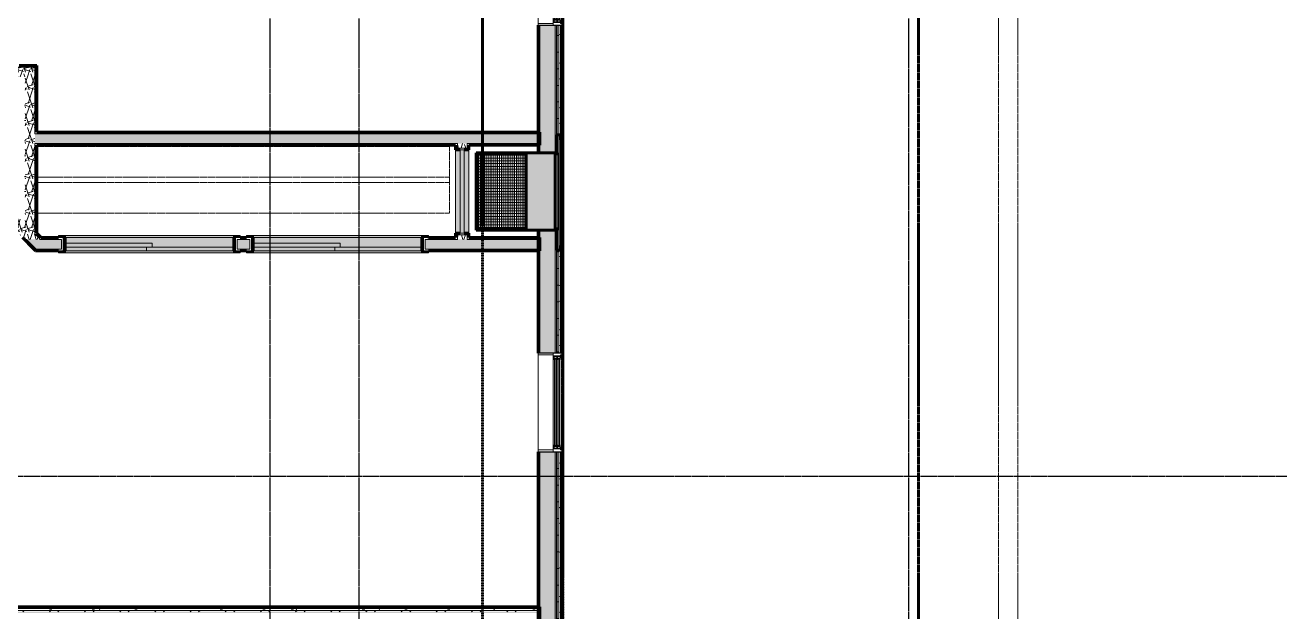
# Model space of a CAD drawing. Header units: inches. Extents: x -4110 to -1807, y 9775 to 11251.
# Drawn here: x -2261.6 to -1807.1, y 10418.5 to 10629.6 of the extents above; entities that cross this region are included whole.
import ezdxf

# ---------------------------------------------------------------- set-up
doc = ezdxf.new("R2010")
doc.units = ezdxf.units.IN
doc.header["$MEASUREMENT"] = 0
for name, pattern in [('Aligning Line 1_8_', [0.25, 0.125, -0.125]), ('Aligning Line 1_8__2_', [0.25, 0.125, -0.125]), ('Dash', [0.25, 0.125, -0.125]), ('Dash 1_16_', [0.125, 0.0625, -0.0625]), ('Double Dash 3_8_', [1, 0.375, -0.125, 0.125, -0.125, 0.125, -0.125]), ('Grid Line 1_2_', [0.875, 0.5, -0.125, 0.125, -0.125])]:
    doc.linetypes.add(name, pattern=pattern)
for name, color, linetype, lineweight in [('0-1', 7, 'Continuous', 5), ('0-2', 10, 'Continuous', 18), ('0-3', 250, 'Double Dash 3_8_', 60), ('A-DETL-GENF-HDLN-1', 7, 'Dash', 9), ('A-DETL-GENF-HDLN-2', 1, 'Continuous', 18), ('A-DOOR', 31, 'Continuous', 18), ('A-DOOR-1', 55, 'Continuous', 18), ('A-DOOR-2', 10, 'Continuous', 18), ('A-DOOR-3', 7, 'Continuous', 9), ('A-DOOR-FRAM-1', 31, 'Continuous', 18), ('A-DOOR-FRAM-2', 7, 'Continuous', 9), ('A-GENM-1', 253, 'Continuous', 9), ('A-GENM-2', 7, 'Continuous', 9), ('A-GENM-3', 35, 'Continuous', 9), ('A-GENM-4', 250, 'Continuous', 60), ('A-GLAZ', 151, 'Continuous', 18), ('A-GLAZ-1', 59, 'Continuous', 18), ('A-GLAZ-2', 50, 'Continuous', 30), ('A-GLAZ-3', 7, 'Continuous', 9), ('A-GLAZ-4', 250, 'Continuous', 60), ('A-GLAZ-5', 151, 'Continuous', 9), ('A-WALL', 113, 'Continuous', 18), ('A-WALL-1', 8, 'Continuous', 5), ('A-WALL-3', 250, 'Continuous', 60), ('A-WALL-4', 10, 'Continuous', 18), ('A-WALL-5', 251, 'Continuous', 5), ('A-WALL-PATT-1', 7, 'Continuous', 9), ('A-WALL-PATT-2', 253, 'Continuous', 9), ('A-WALL-PATT-3', 135, 'Continuous', 9), ('A-WALL-PATT-4', 111, 'Continuous', 9), ('C-PROP-LINE-1', 250, 'Double Dash 3_8_', 60), ('C-PROP-LINE-2', 250, 'Dash 1_16_', 60), ('G-ANNO-SYMB', 111, 'Aligning Line 1_8_', 9), ('G-ANNO-SYMB-1', 147, 'Aligning Line 1_8_', 9), ('G-ANNO-SYMB-2', 147, 'Aligning Line 1_8__2_', 9), ('I-WALL-4', 2, 'Continuous', 5), ('I-WALL-5', 2, 'Continuous', 60), ('Q-CASE-HDLN-1', 7, 'Dash', 9), ('S-GRID-1', 1, 'Grid Line 1_2_', 30)]:
    doc.layers.add(name, color=color, linetype=linetype, lineweight=lineweight)
pattern_1 = [(0, (0, 0), (20.48, 5.12), [0.845, -14.515, 0.845, -14.515, -81.92]), (0, (0, 0), (20.48, 5.12), [-30.72, 0.845, -29.875, 0.845, -14.515, -35.84]), (0, (0, 0), (20.48, 5.12), [-76.8, 0.845, -9.395, 0.845, -24.755]), (120, (7.68, 2.56), (-14.67405, 15.1762003), [0.845, -14.515, 0.845, -14.515, -81.92]), (120, (7.68, 2.56), (-14.67405, 15.1762003), [-30.72, 0.845, -29.875, 0.845, -14.515, -35.84]), (120, (7.68, 2.56), (-14.67405, 15.1762003), [-76.8, 0.845, -9.395, 0.845, -24.755]), (240, (10.24, 12.8), (-5.80595, -20.2962003), [0.845, -14.515, 0.845, -14.515, -81.92]), (240, (10.24, 12.8), (-5.80595, -20.2962003), [-30.72, 0.845, -29.875, 0.845, -14.515, -35.84]), (240, (10.24, 12.8), (-5.80595, -20.2962003), [-76.8, 0.845, -9.395, 0.845, -24.755])]
pattern_2 = [(161.57, (0.32, 0.32), (-2.560496185, -0.000537386), [0, -18.214, 2.022, 0]), (18.43, (-0.32, 0.32), (-2.560496185, 0.000537386), [0, -18.214, 2.022, 0]), (108.43, (0.32, 0.32), (1.27922091, -6.400876726), [6.07, -14.166]), (71.57, (-0.32, 0.32), (1.27922091, 6.400876726), [6.07, -14.166])]

# ---------------------------------------------------------------- blocks, each defined once
blk = doc.blocks.new('083100 - Access Doors and Panels - Type 1 - ACCESS PANEL - 2-6 X 6-0-3934919-ENLARGED RCP - 2ND FLOOR PLAN - WEST')
at = {"layer": 'A-DOOR-1'}
blk.add_hatch(color=256, dxfattribs=at).paths.add_polyline_path([(-15, -0.75), (15, -0.75), (15, 0.75), (-15, 0.75)], flags=0)
at = {"layer": 'A-DOOR-2'}
for p, q in [((-15, 0.75), (-15, -0.75)), ((-15, 0.75), (15, 0.75)), ((15, 0.75), (15, -0.75)), ((-15, -0.75), (15, -0.75))]:
    blk.add_line(p, q, dxfattribs=at)
blk = doc.blocks.new('SLIDING - FLUSH - SLIDING - FLUSH - 5-0 x 6-8-3934327-ENLARGED RCP - 2ND FLOOR PLAN - WEST')
at = {"layer": 'A-DOOR'}
for points in [[(-30.25, 3), (-32.75, 3), (-32.75, 2.25), (-30.25, 2.25)], [(30.25, 2.25), (30.25, 3), (-30.25, 3), (-30.25, 2.25), (30.13, 2.25)], [(1, 2.25), (-30, 2.25), (-30, 0.87), (1, 0.87)], [(30, 0.87), (-1, 0.87), (-1, -0.5), (30, -0.5)], [(32.75, 3), (30.25, 3), (30.25, 2.25), (32.75, 2.25), (32.75, 2.38)], [(-30.25, -3.25), (-30.25, -2.5), (-32.75, -2.5), (-32.75, -3.25), (-31, -3.25)], [(30.25, -2.5), (-30.25, -2.5), (-30.25, -3.25), (30.25, -3.25)], [(32.75, -2.5), (30.25, -2.5), (30.25, -3.25), (32.75, -3.25)]]:
    blk.add_hatch(color=256, dxfattribs=at).paths.add_polyline_path(points, flags=0)
at = {"layer": 'A-DOOR-FRAM-1'}
for points in [[(-30, 2.25), (-31, 2.25), (-31, -2.5), (-30, -2.5), (-30, 0.87)], [(31, 2.25), (30, 2.25), (30, -2.5), (31, -2.5)]]:
    blk.add_hatch(color=256, dxfattribs=at).paths.add_polyline_path(points, flags=0)
h = blk.add_hatch(color=256, dxfattribs=at)
h.paths.add_polyline_path([(30, -0.5), (-1, -0.5), (-1, 0.87), (-30, 0.87), (-30, -2.5), (30, -2.5)], flags=0)
h.paths.add_polyline_path([(30, 0.87), (30, 2.25), (1, 2.25), (1, 0.87), (9.6, 0.87)], flags=0)
at = {"layer": 'A-DOOR-3'}
for p, q in [((-32.75, 2.25), (-32.75, 3)), ((-30.25, 3), (-32.75, 3)), ((-32.75, 2.25), (-30.25, 2.25)), ((30.25, 3), (-30.25, 3)), ((-30.25, 3), (-30.25, 2.25)), ((1, 2.25), (-30, 2.25)), ((-30, 2.25), (-30, 0.87)), ((-30, 0.87), (1, 0.87)), ((30, 0.87), (-1, 0.87)), ((-1, 0.87), (-1, -0.5)), ((1, 2.25), (1, 0.87)), ((30, 0.87), (30, -0.5)), ((30.25, 2.25), (30.25, 3)), ((30.25, 3), (32.75, 3)), ((32.75, 2.25), (30.25, 2.25)), ((32.75, 3), (32.75, 2.25)), ((-32.75, -3.25), (-32.75, -2.5)), ((-30.25, -2.5), (-32.75, -2.5)), ((-32.75, -3.25), (-30.25, -3.25)), ((-30.25, -2.5), (-30.25, -3.25)), ((-30.25, -3.25), (30.25, -3.25)), ((-1, -0.5), (30, -0.5)), ((30.25, -2.5), (32.75, -2.5)), ((30.25, -3.25), (30.25, -2.5)), ((32.75, -3.25), (30.25, -3.25)), ((32.75, -2.5), (32.75, -3.25))]:
    blk.add_line(p, q, dxfattribs=at)
at = {"layer": 'A-DOOR-FRAM-2'}
for p, q in [((-30, 2.25), (-31, 2.25)), ((-31, -2.5), (-31, 2.25)), ((-30, 2.25), (-30, -2.5)), ((30, 2.25), (1, 2.25)), ((30, -2.5), (30, 2.25)), ((30, 2.25), (31, 2.25)), ((31, 2.25), (31, -2.5)), ((-31, -2.5), (-30, -2.5)), ((-30, -2.5), (30, -2.5)), ((31, -2.5), (30, -2.5))]:
    blk.add_line(p, q, dxfattribs=at)
blk = doc.blocks.new('OD_CW_Closet - OD_CW_Closet-4058409-ENLARGED RCP - 2ND FLOOR PLAN - WEST')
at = {"layer": 'Q-CASE-HDLN-1'}
for p, q in [((0.74, -24), (0.74, 0)), ((0.74, 0), (149.46, 0)), ((0.74, -11), (149.46, -11)), ((0.74, -13), (149.46, -13)), ((149.46, -24), (0.74, -24))]:
    blk.add_line(p, q, dxfattribs=at)
blk = doc.blocks.new('CTR - 1st Phase - Unit Layouts_rvt-1-ENLARGED RCP - 2ND FLOOR PLAN - WEST')
at = {"layer": 'A-WALL-1'}
h = blk.add_hatch(color=256, dxfattribs=at)
h.paths.add_polyline_path([(-2106.55, 10554.79), (-2104.92, 10554.79), (-2104.92, 10584.79), (-2106.55, 10584.79), (-2106.55, 10578.52)], flags=0)
h.paths.add_polyline_path([(-2103.42, 10554.79), (-2101.8, 10554.79), (-2101.8, 10584.79), (-2103.42, 10584.79), (-2103.42, 10578.52)], flags=0)
at = {"layer": 'A-WALL-PATT-1'}
h = blk.add_hatch(dxfattribs=at)
h.set_pattern_fill('FP_1', color=256, style=0, pattern_type=2)
h.set_pattern_definition(pattern_1)
h.paths.add_polyline_path([(-2270.18, 10614.54), (-2257.45, 10614.54), (-2257.45, 10615.16), (-2269.56, 10615.16)], flags=0)
h = blk.add_hatch(dxfattribs=at)
h.set_pattern_fill('FP_1', color=256, style=0, pattern_type=2)
h.set_pattern_definition(pattern_1)
h.paths.add_polyline_path([(-2257.45, 10554.72), (-2257.45, 10587.04), (-2258.07, 10587.04), (-2258.07, 10555.35)], flags=0)
h.paths.add_polyline_path([(-2258.07, 10590.54), (-2257.45, 10590.54), (-2257.45, 10614.54), (-2258.07, 10614.54), (-2258.07, 10591.16)], flags=0)
h = blk.add_hatch(dxfattribs=at)
h.set_pattern_fill('FP_1', color=256, style=0, pattern_type=2)
h.set_pattern_definition(pattern_1)
h.paths.add_polyline_path([(-2257.6, 10549.04), (-2261.1, 10552.54), (-2261.57, 10552.54), (-2261.57, 10553.01), (-2294.17, 10585.61), (-2294.61, 10585.16), (-2258.48, 10549.04), (-2258.07, 10549.04)], flags=0)
h.paths.add_polyline_path([(-2297.08, 10587.64), (-2296.64, 10588.08), (-2297.08, 10588.52), (-2297.53, 10588.08), (-2297.32, 10587.87)], flags=0)
h = blk.add_hatch(dxfattribs=at)
h.set_pattern_fill('FP_1', color=256, style=0, pattern_type=2)
h.set_pattern_definition(pattern_1)
h.paths.add_polyline_path([(-2256.78, 10553.16), (-2255.89, 10553.16), (-2258.07, 10555.35), (-2258.07, 10554.46), (-2257.45, 10553.84)], flags=0)
h.paths.add_polyline_path([(-2261.57, 10557.96), (-2261.57, 10558.85), (-2291.25, 10588.52), (-2291.69, 10588.08), (-2261.6, 10557.99)], flags=0)
h = blk.add_hatch(dxfattribs=at)
h.set_pattern_fill('FP_1', color=256, style=0, pattern_type=2)
h.set_pattern_definition(pattern_1)
h.paths.add_polyline_path([(-2257.45, 10590.54), (-2076.17, 10590.54), (-2076.17, 10591.16), (-2257.45, 10591.16)], flags=0)
h = blk.add_hatch(dxfattribs=at)
h.set_pattern_fill('FP_1', color=256, style=0, pattern_type=2)
h.set_pattern_definition(pattern_1)
h.paths.add_polyline_path([(-2208.39, 10586.41), (-2105.92, 10586.41), (-2105.92, 10587.04), (-2257.45, 10587.04), (-2257.45, 10586.41)], flags=0)
h.paths.add_polyline_path([(-2102.42, 10586.41), (-2076.8, 10586.41), (-2076.8, 10587.04), (-2102.42, 10587.04)], flags=0)
h = blk.add_hatch(dxfattribs=at)
h.set_pattern_fill('FP_1', color=256, style=0, pattern_type=2)
h.set_pattern_definition(pattern_1)
h.paths.add_polyline_path([(-2248.47, 10550.79), (-2247.85, 10550.79), (-2247.85, 10553.16), (-2256.78, 10553.16), (-2256.15, 10552.54), (-2248.47, 10552.54)], flags=0)
h.paths.add_polyline_path([(-2180.1, 10550.79), (-2180.1, 10553.16), (-2185.85, 10553.16), (-2185.85, 10550.79), (-2185.22, 10550.79), (-2185.22, 10552.54), (-2180.72, 10552.54), (-2180.72, 10550.79)], flags=0)
h.paths.add_polyline_path([(-2118.1, 10550.79), (-2117.47, 10550.79), (-2117.47, 10552.54), (-2105.92, 10552.54), (-2105.92, 10553.16), (-2118.1, 10553.16), (-2118.1, 10552.5)], flags=0)
h.paths.add_polyline_path([(-2098.46, 10552.54), (-2076.8, 10552.55), (-2076.8, 10553.16), (-2102.42, 10553.16), (-2102.42, 10552.54), (-2101.8, 10552.54)], flags=0)
h = blk.add_hatch(dxfattribs=at)
h.set_pattern_fill('FP_1', color=256, style=0, pattern_type=2)
h.set_pattern_definition(pattern_1)
h.paths.add_polyline_path([(-2252.65, 10548.41), (-2247.85, 10548.41), (-2247.85, 10550.79), (-2248.47, 10550.79), (-2248.47, 10549.04), (-2258.48, 10549.04), (-2257.86, 10548.41), (-2254.14, 10548.41)], flags=0)
h.paths.add_polyline_path([(-2185.85, 10548.41), (-2180.1, 10548.41), (-2180.1, 10550.79), (-2180.72, 10550.79), (-2180.72, 10549.04), (-2185.22, 10549.04), (-2185.22, 10550.79), (-2185.85, 10550.79), (-2185.85, 10549.04)], flags=0)
h.paths.add_polyline_path([(-2117.47, 10548.41), (-2076.8, 10548.42), (-2076.8, 10549.04), (-2117.47, 10549.04), (-2117.47, 10550.79), (-2118.1, 10550.79), (-2118.1, 10548.41)], flags=0)
at = {"layer": 'A-WALL-PATT-2'}
h = blk.add_hatch(dxfattribs=at)
h.set_pattern_fill('FP_2', color=256, style=0, pattern_type=2)
h.set_pattern_definition(pattern_2)
h.paths.add_polyline_path([(-2267.85, 10611.04), (-2258.07, 10611.04), (-2258.07, 10614.54), (-2265.23, 10614.54), (-2268.73, 10611.04), (-2268.47, 10611.04)], flags=0)
h = blk.add_hatch(dxfattribs=at)
h.set_pattern_fill('FP_2', color=256, style=0, pattern_type=2)
h.set_pattern_definition(pattern_2)
h.paths.add_polyline_path([(-2261.57, 10552.54), (-2258.07, 10552.54), (-2258.07, 10611.04), (-2261.57, 10611.04), (-2261.57, 10553.01)], flags=0)
h = blk.add_hatch(dxfattribs=at)
h.set_pattern_fill('FP_2', color=256, style=0, pattern_type=2)
h.set_pattern_definition(pattern_2)
h.paths.add_polyline_path([(-2258.07, 10552.54), (-2256.15, 10552.54), (-2258.07, 10554.46), (-2258.07, 10553.01)], flags=0)
h.paths.add_polyline_path([(-2261.57, 10553.01), (-2261.6, 10557.99), (-2294.17, 10590.56), (-2296.64, 10588.08), (-2261.73, 10553.16)], flags=0)
h = blk.add_hatch(dxfattribs=at)
h.set_pattern_fill('FP_2', color=256, style=0, pattern_type=2)
h.set_pattern_definition(pattern_2)
h.paths.add_polyline_path([(-2105.92, 10587.04), (-2076.17, 10587.04), (-2076.17, 10590.54), (-2258.07, 10590.54), (-2258.07, 10587.04), (-2141.03, 10587.04)], flags=0)
h = blk.add_hatch(dxfattribs=at)
h.set_pattern_fill('FP_2', color=256, style=0, pattern_type=2)
h.set_pattern_definition(pattern_2)
h.paths.add_polyline_path([(-2104.92, 10552.54), (-2102.42, 10552.54), (-2102.42, 10554.16), (-2105.92, 10554.16), (-2105.92, 10552.54)], flags=0)
h.paths.add_polyline_path([(-2102.42, 10585.41), (-2102.42, 10587.04), (-2105.92, 10587.04), (-2105.92, 10585.41), (-2103.42, 10585.41)], flags=0)
h = blk.add_hatch(dxfattribs=at)
h.set_pattern_fill('FP_2', color=256, style=0, pattern_type=2)
h.set_pattern_definition(pattern_2)
h.paths.add_polyline_path([(-2257.6, 10549.04), (-2248.47, 10549.04), (-2248.47, 10552.54), (-2261.1, 10552.54), (-2258.07, 10549.51)], flags=0)
h.paths.add_polyline_path([(-2180.72, 10549.04), (-2180.72, 10552.54), (-2185.22, 10552.54), (-2185.22, 10549.04)], flags=0)
h.paths.add_polyline_path([(-2081.14, 10549.04), (-2076.17, 10549.04), (-2076.17, 10552.54), (-2117.47, 10552.54), (-2117.47, 10549.04), (-2098.46, 10549.04)], flags=0)
at = {"layer": 'A-WALL-3'}
for p, q in [((-2263.72, 10615.16), (-2257.45, 10615.16)), ((-2257.45, 10615.16), (-2257.45, 10614.54)), ((-2257.45, 10614.54), (-2257.45, 10610.41)), ((-2257.45, 10610.41), (-2257.45, 10591.16)), ((-2257.45, 10591.16), (-2076.17, 10591.16)), ((-2076.17, 10591.16), (-2076.17, 10586.41)), ((-2106.55, 10586.41), (-2257.45, 10586.41)), ((-2257.45, 10586.41), (-2257.45, 10554.72)), ((-2106.55, 10584.79), (-2106.55, 10586.41)), ((-2104.92, 10584.79), (-2106.55, 10584.79)), ((-2101.8, 10584.79), (-2103.42, 10584.79)), ((-2076.17, 10586.41), (-2101.8, 10586.41)), ((-2101.8, 10586.41), (-2101.8, 10584.79)), ((-2258.48, 10549.04), (-2262.61, 10553.16)), ((-2257.45, 10554.72), (-2255.89, 10553.16)), ((-2255.89, 10553.16), (-2249.6, 10553.16)), ((-2184.1, 10553.16), (-2181.85, 10553.16)), ((-2116.35, 10553.16), (-2106.55, 10553.16)), ((-2106.55, 10553.16), (-2106.55, 10554.79)), ((-2106.55, 10554.79), (-2104.92, 10554.79)), ((-2103.42, 10554.79), (-2101.8, 10554.79)), ((-2101.8, 10554.79), (-2101.8, 10553.16)), ((-2101.8, 10553.16), (-2076.17, 10553.16)), ((-2076.17, 10553.16), (-2076.17, 10548.41)), ((-2257.86, 10548.41), (-2258.48, 10549.04)), ((-2249.6, 10548.41), (-2257.86, 10548.41)), ((-2181.85, 10548.41), (-2184.1, 10548.41)), ((-2076.17, 10548.41), (-2116.35, 10548.41))]:
    blk.add_line(p, q, dxfattribs=at)
at = {"layer": 'A-WALL-4'}
for p, q in [((-2258.07, 10614.54), (-2264.35, 10614.54)), ((-2258.07, 10611.04), (-2258.07, 10614.54)), ((-2258.07, 10610.41), (-2258.07, 10611.04)), ((-2258.07, 10590.54), (-2258.07, 10610.41)), ((-2257.45, 10590.54), (-2258.07, 10590.54)), ((-2076.17, 10590.54), (-2257.45, 10590.54)), ((-2257.45, 10587.04), (-2258.07, 10587.04)), ((-2258.07, 10555.35), (-2258.07, 10587.04)), ((-2105.92, 10587.04), (-2257.45, 10587.04)), ((-2106.55, 10584.79), (-2106.55, 10554.79)), ((-2105.92, 10587.04), (-2105.92, 10586.41)), ((-2105.92, 10585.41), (-2105.92, 10586.41)), ((-2104.17, 10585.41), (-2105.92, 10585.41)), ((-2102.42, 10585.41), (-2104.17, 10585.41)), ((-2076.17, 10587.04), (-2102.42, 10587.04)), ((-2102.42, 10587.04), (-2102.42, 10586.41)), ((-2102.42, 10586.41), (-2102.42, 10585.41)), ((-2101.8, 10554.79), (-2101.8, 10584.79)), ((-2261.73, 10553.16), (-2261.57, 10553.01)), ((-2261.57, 10553.01), (-2261.57, 10552.54)), ((-2261.57, 10552.54), (-2261.1, 10552.54)), ((-2261.1, 10552.54), (-2257.6, 10549.04)), ((-2258.07, 10555.35), (-2258.07, 10554.46)), ((-2256.78, 10553.16), (-2258.07, 10554.46)), ((-2256.78, 10553.16), (-2256.15, 10552.54)), ((-2256.15, 10552.54), (-2248.47, 10552.54)), ((-2248.47, 10552.54), (-2248.47, 10550.79)), ((-2185.22, 10550.79), (-2185.22, 10552.54)), ((-2185.22, 10552.54), (-2180.72, 10552.54)), ((-2180.72, 10552.54), (-2180.72, 10550.79)), ((-2117.47, 10550.79), (-2117.47, 10552.54)), ((-2117.47, 10552.54), (-2105.92, 10552.54)), ((-2105.92, 10553.16), (-2105.92, 10554.16)), ((-2105.92, 10554.16), (-2104.17, 10554.16)), ((-2105.92, 10553.16), (-2105.92, 10552.54)), ((-2104.17, 10554.16), (-2102.42, 10554.16)), ((-2102.42, 10554.16), (-2102.42, 10553.16)), ((-2102.42, 10553.16), (-2102.42, 10552.54)), ((-2102.42, 10552.54), (-2076.17, 10552.54)), ((-2252.65, 10549.04), (-2257.6, 10549.04)), ((-2248.47, 10549.04), (-2252.65, 10549.04)), ((-2248.47, 10550.79), (-2248.47, 10549.04)), ((-2185.22, 10549.04), (-2185.22, 10550.79)), ((-2180.72, 10549.04), (-2185.22, 10549.04)), ((-2180.72, 10550.79), (-2180.72, 10549.04)), ((-2117.47, 10549.04), (-2117.47, 10550.79)), ((-2076.17, 10549.04), (-2117.47, 10549.04))]:
    blk.add_line(p, q, dxfattribs=at)
at = {"layer": '0-2'}
for name, p, rotation in [('OD_CW_Closet - OD_CW_Closet-4058409-ENLARGED RCP - 2ND FLOOR PLAN - WEST', (-2107.99, 10562), 180), ('083100 - Access Doors and Panels - Type 1 - ACCESS PANEL - 2-6 X 6-0-3934919-ENLARGED RCP - 2ND FLOOR PLAN - WEST', (-2104.17, 10569.79), 90.00000000015035), ('SLIDING - FLUSH - SLIDING - FLUSH - 5-0 x 6-8-3934327-ENLARGED RCP - 2ND FLOOR PLAN - WEST', (-2216.85, 10550.66), 180), ('SLIDING - FLUSH - SLIDING - FLUSH - 5-0 x 6-8-3934327-ENLARGED RCP - 2ND FLOOR PLAN - WEST', (-2149.1, 10550.66), 180)]:
    blk.add_blockref(name, p, dxfattribs=dict(at, rotation=rotation))
blk = doc.blocks.new('Basic Wall _ EXT - FIBER CEMENT - LARGE - ___-2505167-ENLARGED RCP - 2ND FLOOR PLAN - WEST')
at = {"layer": 'A-WALL-4'}
h = blk.add_hatch(color=256, dxfattribs=at)
h.paths.add_polyline_path([(-2067.7, 9979.97), (-2067.7, 10851.61), (-2068.42, 10850.89), (-2068.42, 10818.8), (-2068.36, 10818.8), (-2068.36, 10816.34), (-2068.33, 10816.34), (-2068.33, 10780.84), (-2068.42, 10780.84), (-2068.42, 10780.34), (-2068.33, 10780.34), (-2068.33, 10744.84), (-2068.36, 10744.84), (-2068.36, 10742.38), (-2068.42, 10742.38), (-2068.42, 10703.6), (-2068.36, 10703.6), (-2068.36, 10701.14), (-2068.33, 10701.14), (-2068.33, 10665.64), (-2068.42, 10665.64), (-2068.42, 10665.14), (-2068.33, 10665.14), (-2068.33, 10629.64), (-2068.36, 10629.64), (-2068.36, 10627.18), (-2068.42, 10627.18), (-2068.42, 10511.6), (-2068.33, 10511.6), (-2068.33, 10476.1), (-2068.36, 10476.1), (-2068.36, 10473.64), (-2068.42, 10473.64), (-2068.42, 10396.4), (-2068.36, 10396.4), (-2068.36, 10393.94), (-2068.33, 10393.94), (-2068.33, 10358.44), (-2068.42, 10358.44), (-2068.42, 10357.94), (-2068.33, 10357.94), (-2068.33, 10322.44), (-2068.36, 10322.44), (-2068.36, 10319.98), (-2068.42, 10319.98), (-2068.42, 10204.4), (-2068.33, 10204.4), (-2068.33, 10168.9), (-2068.36, 10168.9), (-2068.36, 10166.44), (-2068.42, 10166.44), (-2068.42, 10089.2), (-2068.36, 10089.2), (-2068.36, 10086.74), (-2068.33, 10086.74), (-2068.33, 10051.24), (-2068.42, 10051.24), (-2068.42, 10050.74), (-2068.33, 10050.74), (-2068.33, 10015.24), (-2068.36, 10015.24), (-2068.36, 10012.78), (-2068.42, 10012.78), (-2068.42, 9980.69), (-2068.3, 9980.56)], flags=0)
h.paths.add_polyline_path([(-2068.67, 10241.43), (-2068.67, 10282.95), (-2069.42, 10282.95), (-2069.42, 10241.43)], flags=0)
h.paths.add_polyline_path([(-2068.67, 10548.63), (-2068.67, 10590.15), (-2069.42, 10590.15), (-2069.42, 10548.63)], flags=0)
blk.add_hatch(color=256, dxfattribs=at).paths.add_polyline_path([(-2067.67, 9979.94), (-2067.67, 10851.64), (-2067.7, 10851.61), (-2067.7, 9979.97)], flags=0)
for p, q in [((-2067.7, 10851.61), (-2067.7, 9979.97)), ((-2067.67, 9979.94), (-2067.67, 10851.64)), ((-2069.42, 10590.15), (-2069.42, 10548.63))]:
    blk.add_line(p, q, dxfattribs=at)
blk = doc.blocks.new('Window-Double_Hung-Marvin-Essential - ESDH3066 - 2nd Floor-3357214-ENLARGED RCP - 2ND FLOOR PLAN - WEST')
at = {"layer": 'A-GLAZ-1'}
blk.add_hatch(color=256, dxfattribs=at).paths.add_polyline_path([(17.75, 4.19), (20.21, 4.19), (20.21, 4.25), (17.75, 4.25)], flags=0)
at = {"layer": 'A-DETL-GENF-HDLN-1'}
blk.add_line((16.1, 4.22), (-16.5, 4.22), dxfattribs=at)
at = {"layer": 'A-DETL-GENF-HDLN-2'}
for p, q in [((-17.13, 1.16), (-17.13, -4.19)), ((15.84, 3.57), (-15.84, 3.57)), ((15.84, 3.45), (-15.84, 3.45)), ((15.84, 3.01), (-15.84, 3.01)), ((15.84, 2.88), (-15.84, 2.88)), ((15.84, 2.35), (-15.84, 2.35)), ((15.84, 2.23), (-15.84, 2.23)), ((15.84, 1.79), (-15.84, 1.79)), ((15.84, 1.66), (-15.84, 1.66)), ((17.12, -4.19), (17.12, 1.16)), ((-17.13, -4.19), (-17.75, -4.19)), ((17.12, -4.19), (17.75, -4.19))]:
    blk.add_line(p, q, dxfattribs=at)
at = {"layer": 'A-GLAZ'}
for p, q in [((-17.75, 3.23), (-19.25, 3.23)), ((-19.25, 3.23), (-19.25, 3.19)), ((-19.25, 3.19), (-17.9, 3.19)), ((-17.9, 3.19), (-17.9, 3.08)), ((-17.9, 3.08), (-17.75, 3.08)), ((-17.75, 4.28), (-17.75, 1.19)), ((-17.75, 4.28), (-17.16, 4.28)), ((-16.72, 1.19), (-17.75, 1.19)), ((-17.08, 3.87), (-17.16, 4.28)), ((-17.08, 3.87), (-16.19, 3.87)), ((-16.3, 4.25), (-16.85, 4.25)), ((-16.85, 4.25), (-16.85, 3.87)), ((-16.72, 3.77), (-16.72, 1.19)), ((-16.38, 3.77), (-16.72, 3.77)), ((-16.56, 2.75), (-16.56, 3.69)), ((-15.34, 3.69), (-16.56, 3.69)), ((-16.56, 2.75), (-15.34, 2.75)), ((-16.56, 1.53), (-16.56, 2.47)), ((-15.34, 2.47), (-16.56, 2.47)), ((-16.56, 1.53), (-15.34, 1.53)), ((-16.38, 3.87), (-16.38, 3.77)), ((-16.3, 4.01), (-16.3, 4.25)), ((-16.18, 4.01), (-16.3, 4.01)), ((-16.19, 3.87), (-16.19, 3.97)), ((-16.19, 3.97), (-16.1, 3.97)), ((-16.18, 4.22), (-16.18, 4.01)), ((-16.18, 4.22), (-16.1, 4.22)), ((-16.1, 3.97), (-16.1, 4.22)), ((-15.94, 3.59), (-15.28, 3.59)), ((-15.94, 2.87), (-15.94, 3.59)), ((-15.28, 2.87), (-15.94, 2.87)), ((-15.94, 2.37), (-15.28, 2.37)), ((-15.94, 1.65), (-15.94, 2.37)), ((-15.28, 1.65), (-15.94, 1.65)), ((-15.84, 2.88), (-15.84, 3.57)), ((-15.84, 1.66), (-15.84, 2.35)), ((-15.54, 3.01), (-15.54, 3.45)), ((-15.54, 1.79), (-15.54, 2.23)), ((-15.34, 3.69), (-15.28, 3.63)), ((-15.34, 2.75), (-15.28, 2.81)), ((-15.34, 2.47), (-15.28, 2.41)), ((-15.34, 1.53), (-15.28, 1.59)), ((-15.28, 3.59), (-15.28, 3.63)), ((-15.28, 2.81), (-15.28, 2.87)), ((-15.28, 2.37), (-15.28, 2.41)), ((-15.28, 1.59), (-15.28, 1.65)), ((15.34, 3.69), (15.28, 3.63)), ((15.28, 3.59), (15.28, 3.63)), ((15.94, 3.59), (15.28, 3.59)), ((15.28, 2.87), (15.94, 2.87)), ((15.28, 2.81), (15.28, 2.87)), ((15.34, 2.75), (15.28, 2.81)), ((15.34, 2.47), (15.28, 2.41)), ((15.28, 2.37), (15.28, 2.41)), ((15.94, 2.37), (15.28, 2.37)), ((15.28, 1.65), (15.94, 1.65)), ((15.28, 1.59), (15.28, 1.65)), ((15.34, 1.53), (15.28, 1.59)), ((15.34, 3.69), (16.56, 3.69)), ((16.56, 2.75), (15.34, 2.75)), ((15.34, 2.47), (16.56, 2.47)), ((16.56, 1.53), (15.34, 1.53)), ((15.54, 3.01), (15.54, 3.45)), ((15.54, 1.79), (15.54, 2.23)), ((15.84, 2.88), (15.84, 3.57)), ((15.84, 1.66), (15.84, 2.35)), ((15.94, 2.87), (15.94, 3.59)), ((15.94, 1.65), (15.94, 2.37)), ((16.1, 3.97), (16.1, 4.22)), ((16.18, 4.22), (16.1, 4.22)), ((16.19, 3.97), (16.1, 3.97)), ((16.18, 4.22), (16.18, 4.01)), ((16.18, 4.01), (16.3, 4.01)), ((16.19, 3.87), (16.19, 3.97)), ((17.08, 3.87), (16.19, 3.87)), ((16.3, 4.25), (16.85, 4.25)), ((16.3, 4.01), (16.3, 4.25)), ((16.38, 3.87), (16.38, 3.77)), ((16.38, 3.77), (16.72, 3.77)), ((16.56, 2.75), (16.56, 3.69)), ((16.56, 1.53), (16.56, 2.47)), ((16.72, 3.77), (16.72, 1.19)), ((16.72, 1.19), (17.75, 1.19)), ((16.85, 4.25), (16.85, 3.87)), ((17.08, 3.87), (17.16, 4.28)), ((17.75, 4.28), (17.16, 4.28)), ((17.75, 4.28), (17.75, 1.19)), ((17.75, 3.23), (19.25, 3.23)), ((17.9, 3.08), (17.75, 3.08)), ((19.25, 3.19), (17.9, 3.19)), ((17.9, 3.19), (17.9, 3.08)), ((19.25, 3.23), (19.25, 3.19))]:
    blk.add_line(p, q, dxfattribs=at)
at = {"layer": 'A-GLAZ-2'}
for p, q in [((-17.75, 4.28), (-17.75, 1.19)), ((-17.75, 1.16), (-17.75, -4.19)), ((17.75, 1.19), (17.75, 4.28)), ((17.75, -4.19), (17.75, 1.16))]:
    blk.add_line(p, q, dxfattribs=at)
at = {"layer": 'A-GLAZ-3'}
for p, q in [((17.75, 4.28), (-17.75, 4.28)), ((-17.75, 1.19), (17.75, 1.19)), ((-17.75, -4.19), (17.75, -4.19))]:
    blk.add_line(p, q, dxfattribs=at)
at = {"layer": 'A-GLAZ-4'}
for p, q in [((17.75, 4.25), (20.21, 4.25)), ((20.21, 4.25), (20.21, 4.19))]:
    blk.add_line(p, q, dxfattribs=at)
blk = doc.blocks.new('V-Series_EWC4_SPVU_RFA_2015 - 2ND AND 3RD FLOOR-2226480-ENLARGED RCP - 2ND FLOOR PLAN - WEST')
at = {"layer": 'A-GENM-1'}
h = blk.add_hatch(color=256, dxfattribs=at)
h.paths.add_polyline_path([(-3858.97, 10936.25), (-3829.54, 10936.25), (-3829.54, 10964.13), (-3858.97, 10964.13), (-3858.97, 10963.69), (-3857.97, 10963.69), (-3857.97, 10936.69), (-3858.97, 10936.69)], flags=0)
h.paths.add_polyline_path([(-3847.51, 10936.69), (-3847.51, 10963.69), (-3829.79, 10963.69), (-3829.79, 10936.69), (-3841.86, 10936.69)], flags=0)
for points in [[(-3858.7, 10936.69), (-3857.97, 10936.69), (-3857.97, 10963.69), (-3858.97, 10963.69), (-3858.97, 10936.69)], [(-3830.19, 10936.69), (-3829.79, 10936.69), (-3829.79, 10963.69), (-3830.19, 10963.69), (-3830.19, 10937.4)]]:
    blk.add_hatch(color=256, dxfattribs=at).paths.add_polyline_path(points, flags=0)
at = {"layer": 'A-GENM-3'}
h = blk.add_hatch(dxfattribs=at)
h.set_pattern_fill('FP_9', color=256, style=0, pattern_type=2)
h.set_pattern_definition([(90, (-3838.85, 10950.189), (0.68, -4e-17), []), (0, (-3838.85, 10950.189), (0, -1), [])])
h.paths.add_polyline_path([(-3841.86, 10936.69), (-3830.19, 10936.69), (-3830.19, 10963.69), (-3847.51, 10963.69), (-3847.51, 10936.69)], flags=0)
at = {"layer": 'A-GENM-2'}
for p, q in [((-3858.97, 10963.69), (-3858.97, 10936.69)), ((-3858.97, 10963.69), (-3857.97, 10963.69)), ((-3857.97, 10936.69), (-3857.97, 10963.69)), ((-3830.19, 10963.69), (-3830.19, 10936.69)), ((-3858.97, 10936.69), (-3857.97, 10936.69))]:
    blk.add_line(p, q, dxfattribs=at)
at = {"layer": 'A-GENM-4'}
for p, q in [((-3858.97, 10963.69), (-3858.97, 10964.13)), ((-3858.97, 10964.13), (-3829.54, 10964.13)), ((-3857.97, 10963.69), (-3858.97, 10963.69)), ((-3857.97, 10936.69), (-3857.97, 10963.69)), ((-3829.79, 10963.69), (-3847.51, 10963.69)), ((-3847.51, 10963.69), (-3847.51, 10936.69)), ((-3829.79, 10936.69), (-3829.79, 10963.69)), ((-3829.54, 10964.13), (-3829.54, 10936.25)), ((-3858.97, 10936.25), (-3858.97, 10936.69)), ((-3858.97, 10936.69), (-3857.97, 10936.69)), ((-3829.54, 10936.25), (-3858.97, 10936.25)), ((-3847.51, 10936.69), (-3829.79, 10936.69))]:
    blk.add_line(p, q, dxfattribs=at)
blk = doc.blocks.new('Perforated Panel at Magic-Pak - hvac panel - 2nd floor 2-V25-ENLARGED RCP - 2ND FLOOR PLAN - WEST')
at = {"layer": 'A-GLAZ-5'}
h = blk.add_hatch(dxfattribs=at)
h.set_pattern_fill('FP_23', color=256, style=0, pattern_type=2)
h.set_pattern_definition([(45, (-10569.389, -2072.611), (-2.8284271, 2.8284271), [])])
h.paths.add_polyline_path([(-19.01, -4.12), (-19.01, -4.19), (19.01, -4.19), (19.01, -4.12), (9.13, -4.12)], flags=0)
at = {"layer": 'A-GLAZ-4'}
for p, q in [((19.01, -4.12), (-19.01, -4.12)), ((-19.01, -4.19), (19.01, -4.19))]:
    blk.add_line(p, q, dxfattribs=at)
blk = doc.blocks.new('Family - ___-2657144-ENLARGED RCP - 2ND FLOOR PLAN - WEST')
at = {"layer": 'C-PROP-LINE-1'}
blk.add_line((-1939.77, 11153.43), (-1939.77, 9839.35), dxfattribs=at)
blk = doc.blocks.new('Family - ___-2835860-ENLARGED RCP - 2ND FLOOR PLAN - WEST')
at = {"layer": 'C-PROP-LINE-2'}
blk.add_line((-2067.92, 9980.19), (-2067.92, 10851.39), dxfattribs=at)
blk = doc.blocks.new('Family - ___-2835903-ENLARGED RCP - 2ND FLOOR PLAN - WEST')
at = {"layer": 'C-PROP-LINE-2'}
blk.add_line((-2096.82, 10008.84), (-2096.82, 10822.49), dxfattribs=at)
blk = doc.blocks.new('Family - ___-2835932-ENLARGED RCP - 2ND FLOOR PLAN - WEST')
at = {"layer": 'C-PROP-LINE-2'}
blk.add_line((-2067.92, 9980.19), (-2067.92, 10851.39), dxfattribs=at)
blk = doc.blocks.new('CTR - 1st Phase - Shell_rvt-1-ENLARGED RCP - 2ND FLOOR PLAN - WEST')
at = {"layer": 'A-WALL-1'}
for points in [[(-2068.67, 10550.38), (-2068.49, 10550.38), (-2068.49, 10588.4), (-2068.67, 10588.4), (-2068.67, 10578.52)], [(-2071.45, 10476.1), (-2071.42, 10476.1), (-2071.42, 10511.6), (-2071.45, 10511.6), (-2071.45, 10496.39)]]:
    blk.add_hatch(color=256, dxfattribs=at).paths.add_polyline_path(points, flags=0)
at = {"layer": 'A-WALL-5'}
h = blk.add_hatch(color=256, dxfattribs=at)
h.paths.add_polyline_path([(-2068.67, 9980.94), (-2068.42, 9980.94), (-2068.42, 10015.24), (-2068.67, 10015.24), (-2068.67, 9981.69)], flags=0)
h.paths.add_polyline_path([(-2068.67, 10050.74), (-2068.42, 10050.74), (-2068.42, 10051.24), (-2068.67, 10051.24)], flags=0)
h.paths.add_polyline_path([(-2068.67, 10086.74), (-2068.42, 10086.74), (-2068.42, 10168.9), (-2068.67, 10168.9), (-2068.67, 10167.87)], flags=0)
h.paths.add_polyline_path([(-2068.42, 10204.4), (-2068.42, 10243.18), (-2068.67, 10243.18), (-2068.67, 10204.4)], flags=0)
h.paths.add_polyline_path([(-2068.67, 10281.2), (-2068.42, 10281.2), (-2068.42, 10322.44), (-2068.67, 10322.44), (-2068.67, 10282.95)], flags=0)
h.paths.add_polyline_path([(-2068.67, 10357.94), (-2068.42, 10357.94), (-2068.42, 10358.44), (-2068.67, 10358.44)], flags=0)
h.paths.add_polyline_path([(-2068.42, 10393.94), (-2068.42, 10476.1), (-2068.67, 10476.1), (-2068.67, 10393.94)], flags=0)
h.paths.add_polyline_path([(-2068.42, 10511.6), (-2068.42, 10550.38), (-2068.67, 10550.38), (-2068.67, 10511.6)], flags=0)
h.paths.add_polyline_path([(-2068.67, 10588.4), (-2068.42, 10588.4), (-2068.42, 10629.64), (-2068.67, 10629.64), (-2068.67, 10590.15)], flags=0)
h.paths.add_polyline_path([(-2068.67, 10665.14), (-2068.42, 10665.14), (-2068.42, 10665.64), (-2068.67, 10665.64)], flags=0)
h.paths.add_polyline_path([(-2068.42, 10701.14), (-2068.42, 10744.84), (-2068.67, 10744.84), (-2068.67, 10701.14)], flags=0)
h.paths.add_polyline_path([(-2068.67, 10780.34), (-2068.42, 10780.34), (-2068.42, 10780.84), (-2068.67, 10780.84)], flags=0)
h.paths.add_polyline_path([(-2068.42, 10816.34), (-2068.42, 10850.89), (-2068.67, 10850.89), (-2068.67, 10816.34)], flags=0)
at = {"layer": 'A-WALL-PATT-2'}
h = blk.add_hatch(dxfattribs=at)
h.set_pattern_fill('FP_2', color=256, style=0, pattern_type=2)
h.set_pattern_definition(pattern_2)
h.paths.add_polyline_path([(-2076.17, 9988.44), (-2070.67, 9988.44), (-2070.67, 10015.24), (-2076.17, 10015.24), (-2076.17, 9988.99)], flags=0)
h.paths.add_polyline_path([(-2071.42, 10050.74), (-2070.67, 10050.74), (-2070.67, 10051.24), (-2076.17, 10051.24), (-2076.17, 10050.74), (-2071.45, 10050.74)], flags=0)
h.paths.add_polyline_path([(-2070.67, 10086.74), (-2070.67, 10168.9), (-2076.17, 10168.9), (-2076.17, 10086.74), (-2071.42, 10086.74)], flags=0)
h.paths.add_polyline_path([(-2073.67, 10204.4), (-2070.67, 10204.4), (-2070.67, 10247.85), (-2076.17, 10247.85), (-2076.17, 10204.4)], flags=0)
h.paths.add_polyline_path([(-2073.67, 10275.73), (-2070.67, 10275.73), (-2070.67, 10322.44), (-2076.17, 10322.44), (-2076.17, 10275.73)], flags=0)
h.paths.add_polyline_path([(-2076.17, 10357.94), (-2070.67, 10357.94), (-2070.67, 10358.44), (-2076.17, 10358.44)], flags=0)
h.paths.add_polyline_path([(-2071.42, 10393.94), (-2070.67, 10393.94), (-2070.67, 10476.1), (-2076.17, 10476.1), (-2076.17, 10393.94), (-2071.45, 10393.94)], flags=0)
h.paths.add_polyline_path([(-2076.17, 10511.6), (-2070.67, 10511.6), (-2070.67, 10555.85), (-2076.17, 10555.85), (-2076.17, 10537.46)], flags=0)
h.paths.add_polyline_path([(-2071.45, 10583.73), (-2070.67, 10583.73), (-2070.67, 10629.64), (-2076.17, 10629.64), (-2076.17, 10583.73), (-2073.67, 10583.73)], flags=0)
h.paths.add_polyline_path([(-2076.17, 10665.14), (-2070.67, 10665.14), (-2070.67, 10665.64), (-2076.17, 10665.64)], flags=0)
h.paths.add_polyline_path([(-2071.42, 10701.14), (-2070.67, 10701.14), (-2070.67, 10744.84), (-2076.17, 10744.84), (-2076.17, 10701.14), (-2071.45, 10701.14)], flags=0)
h.paths.add_polyline_path([(-2070.67, 10780.34), (-2070.67, 10780.84), (-2076.17, 10780.84), (-2076.17, 10780.34), (-2071.42, 10780.34)], flags=0)
h.paths.add_polyline_path([(-2070.67, 10816.34), (-2070.67, 10848.64), (-2076.17, 10848.64), (-2076.17, 10816.34), (-2071.42, 10816.34)], flags=0)
h = blk.add_hatch(dxfattribs=at)
h.set_pattern_fill('FP_7', color=256, style=0, pattern_type=2)
h.set_pattern_definition([(0, (0, 0), (0, 3.199), []), (315, (0, 0), (3.1989511, 0), [4.524, -4.524]), (45, (0, 0), (3.1989511, 0), [4.524, -4.524])])
h.paths.add_polyline_path([(-2070.17, 9982.94), (-2070.17, 10015.24), (-2070.67, 10015.24), (-2070.67, 9982.94)], flags=0)
h.paths.add_polyline_path([(-2070.17, 10050.74), (-2070.17, 10051.24), (-2070.67, 10051.24), (-2070.67, 10050.74)], flags=0)
h.paths.add_polyline_path([(-2070.17, 10086.74), (-2070.17, 10168.9), (-2070.67, 10168.9), (-2070.67, 10086.74)], flags=0)
h.paths.add_polyline_path([(-2070.67, 10204.4), (-2070.17, 10204.4), (-2070.17, 10247.85), (-2070.67, 10247.85), (-2070.67, 10241.43)], flags=0)
h.paths.add_polyline_path([(-2070.67, 10275.73), (-2070.17, 10275.73), (-2070.17, 10322.44), (-2070.67, 10322.44), (-2070.67, 10282.95)], flags=0)
h.paths.add_polyline_path([(-2070.67, 10357.94), (-2070.17, 10357.94), (-2070.17, 10358.44), (-2070.67, 10358.44)], flags=0)
h.paths.add_polyline_path([(-2070.17, 10393.94), (-2070.17, 10476.1), (-2070.67, 10476.1), (-2070.67, 10393.94)], flags=0)
h.paths.add_polyline_path([(-2070.67, 10511.6), (-2070.17, 10511.6), (-2070.17, 10555.85), (-2070.67, 10555.85), (-2070.67, 10537.46)], flags=0)
h.paths.add_polyline_path([(-2070.17, 10583.73), (-2070.17, 10629.64), (-2070.67, 10629.64), (-2070.67, 10583.73)], flags=0)
h.paths.add_polyline_path([(-2070.67, 10665.14), (-2070.17, 10665.14), (-2070.17, 10665.64), (-2070.67, 10665.64)], flags=0)
h.paths.add_polyline_path([(-2070.17, 10701.14), (-2070.17, 10744.84), (-2070.67, 10744.84), (-2070.67, 10701.14)], flags=0)
h.paths.add_polyline_path([(-2070.67, 10780.34), (-2070.17, 10780.34), (-2070.17, 10780.84), (-2070.67, 10780.84)], flags=0)
h.paths.add_polyline_path([(-2070.17, 10816.34), (-2070.17, 10849.14), (-2070.67, 10849.14), (-2070.67, 10816.34)], flags=0)
h = blk.add_hatch(dxfattribs=at)
h.set_pattern_fill('FP_6', color=256, style=0, pattern_type=2)
h.set_pattern_definition([(0, (0, 0), (0, 6), []), (90, (0, 0), (-6, 4e-16), [])])
h.paths.add_polyline_path([(-2070.13, 9982.44), (-2069.42, 9982.44), (-2069.42, 10015.24), (-2070.17, 10015.24), (-2070.17, 9982.44)], flags=0)
h.paths.add_polyline_path([(-2070.17, 10050.74), (-2069.42, 10050.74), (-2069.42, 10051.24), (-2070.17, 10051.24)], flags=0)
h.paths.add_polyline_path([(-2070.17, 10086.74), (-2069.42, 10086.74), (-2069.42, 10168.9), (-2070.17, 10168.9), (-2070.17, 10167.87)], flags=0)
h.paths.add_polyline_path([(-2070.17, 10204.4), (-2069.42, 10204.4), (-2069.42, 10241.43), (-2070.17, 10241.43)], flags=0)
h.paths.add_polyline_path([(-2069.42, 10282.95), (-2069.42, 10322.44), (-2070.17, 10322.44), (-2070.17, 10282.95)], flags=0)
h.paths.add_polyline_path([(-2069.42, 10357.94), (-2069.42, 10358.44), (-2070.17, 10358.44), (-2070.17, 10357.94)], flags=0)
h.paths.add_polyline_path([(-2070.17, 10393.94), (-2069.42, 10393.94), (-2069.42, 10476.1), (-2070.17, 10476.1), (-2070.17, 10414.26)], flags=0)
h.paths.add_polyline_path([(-2070.17, 10511.6), (-2069.42, 10511.6), (-2069.42, 10548.63), (-2070.17, 10548.63), (-2070.17, 10537.46)], flags=0)
h.paths.add_polyline_path([(-2070.17, 10590.15), (-2069.42, 10590.15), (-2069.42, 10629.64), (-2070.17, 10629.64)], flags=0)
h.paths.add_polyline_path([(-2069.42, 10665.14), (-2069.42, 10665.64), (-2070.17, 10665.64), (-2070.17, 10665.14)], flags=0)
h.paths.add_polyline_path([(-2069.42, 10701.14), (-2069.42, 10744.84), (-2070.17, 10744.84), (-2070.17, 10701.14)], flags=0)
h.paths.add_polyline_path([(-2070.17, 10780.34), (-2069.42, 10780.34), (-2069.42, 10780.84), (-2070.17, 10780.84)], flags=0)
h.paths.add_polyline_path([(-2070.17, 10816.34), (-2069.42, 10816.34), (-2069.42, 10849.89), (-2070.17, 10849.89), (-2070.17, 10824.91)], flags=0)
h = blk.add_hatch(dxfattribs=at)
h.set_pattern_fill('FP_1', color=256, style=0, pattern_type=2)
h.set_pattern_definition(pattern_1)
h.paths.add_polyline_path([(-2076.8, 9989.06), (-2076.17, 9989.06), (-2076.17, 10015.24), (-2076.8, 10015.24), (-2076.8, 9989.46)], flags=0)
h.paths.add_polyline_path([(-2076.8, 10050.74), (-2076.17, 10050.74), (-2076.17, 10051.24), (-2076.8, 10051.24)], flags=0)
h.paths.add_polyline_path([(-2076.8, 10086.74), (-2076.17, 10086.74), (-2076.17, 10168.9), (-2076.8, 10168.9), (-2076.8, 10167.87)], flags=0)
h.paths.add_polyline_path([(-2076.17, 10204.4), (-2076.17, 10240.41), (-2076.8, 10240.41), (-2076.8, 10204.4)], flags=0)
h.paths.add_polyline_path([(-2076.8, 10244.54), (-2076.17, 10244.54), (-2076.17, 10247.85), (-2076.8, 10247.85)], flags=0)
h.paths.add_polyline_path([(-2076.17, 10275.73), (-2076.17, 10279.04), (-2076.8, 10279.04), (-2076.8, 10275.73)], flags=0)
h.paths.add_polyline_path([(-2076.8, 10282.54), (-2076.17, 10282.54), (-2076.17, 10322.44), (-2076.8, 10322.44), (-2076.8, 10291.07)], flags=0)
h.paths.add_polyline_path([(-2076.8, 10357.94), (-2076.17, 10357.94), (-2076.17, 10358.44), (-2076.8, 10358.44)], flags=0)
h.paths.add_polyline_path([(-2076.8, 10393.94), (-2076.17, 10393.94), (-2076.17, 10411.35), (-2076.8, 10411.35)], flags=0)
h.paths.add_polyline_path([(-2076.6, 10420.23), (-2076.17, 10420.23), (-2076.17, 10476.1), (-2076.8, 10476.1), (-2076.8, 10420.23)], flags=0)
h.paths.add_polyline_path([(-2076.8, 10511.6), (-2076.17, 10511.6), (-2076.17, 10549.04), (-2076.8, 10549.04), (-2076.8, 10537.46)], flags=0)
h.paths.add_polyline_path([(-2076.8, 10552.54), (-2076.17, 10552.54), (-2076.17, 10555.85), (-2076.8, 10555.85)], flags=0)
h.paths.add_polyline_path([(-2076.17, 10583.73), (-2076.17, 10587.04), (-2076.8, 10587.04), (-2076.8, 10583.73)], flags=0)
h.paths.add_polyline_path([(-2076.8, 10591.16), (-2076.17, 10591.16), (-2076.17, 10629.64), (-2076.8, 10629.64)], flags=0)
h.paths.add_polyline_path([(-2076.8, 10665.14), (-2076.17, 10665.14), (-2076.17, 10665.64), (-2076.8, 10665.64)], flags=0)
h.paths.add_polyline_path([(-2076.8, 10701.14), (-2076.17, 10701.14), (-2076.17, 10744.84), (-2076.8, 10744.84), (-2076.8, 10742.78)], flags=0)
h.paths.add_polyline_path([(-2076.8, 10780.34), (-2076.17, 10780.34), (-2076.17, 10780.84), (-2076.8, 10780.84)], flags=0)
h.paths.add_polyline_path([(-2076.17, 10816.34), (-2076.17, 10843.14), (-2076.8, 10843.14), (-2076.8, 10816.34)], flags=0)
at = {"layer": 'A-WALL-PATT-3'}
h = blk.add_hatch(dxfattribs=at)
h.set_pattern_fill('FP_5', color=256, style=0, pattern_type=2)
h.set_pattern_definition([(216.87, (6.4, 16), (47.9999428, 32.00008575), [8, -72]), (206.565, (16, 11.2), (-15.999975, -15.9994993), [17.889, -17.889]), (198.435, (16, 3.2), (-32.0003383, -16.000521), [10.119, -40.477])])
h.paths.add_polyline_path([(-2068.67, 9981.69), (-2068.67, 10015.24), (-2069.42, 10015.24), (-2069.42, 9981.69)], flags=0)
h.paths.add_polyline_path([(-2069.42, 10050.74), (-2068.67, 10050.74), (-2068.67, 10051.24), (-2069.42, 10051.24)], flags=0)
h.paths.add_polyline_path([(-2068.67, 10086.74), (-2068.67, 10168.9), (-2069.42, 10168.9), (-2069.42, 10086.74)], flags=0)
h.paths.add_polyline_path([(-2068.67, 10204.4), (-2068.67, 10241.43), (-2069.42, 10241.43), (-2069.42, 10204.4)], flags=0)
h.paths.add_polyline_path([(-2069.42, 10282.95), (-2068.67, 10282.95), (-2068.67, 10322.44), (-2069.42, 10322.44), (-2069.42, 10291.07)], flags=0)
h.paths.add_polyline_path([(-2069.42, 10357.94), (-2068.67, 10357.94), (-2068.67, 10358.44), (-2069.42, 10358.44)], flags=0)
h.paths.add_polyline_path([(-2069.42, 10393.94), (-2068.67, 10393.94), (-2068.67, 10476.1), (-2069.42, 10476.1), (-2069.42, 10414.26)], flags=0)
h.paths.add_polyline_path([(-2068.67, 10511.6), (-2068.67, 10548.63), (-2069.42, 10548.63), (-2069.42, 10511.6)], flags=0)
h.paths.add_polyline_path([(-2069.42, 10590.15), (-2068.67, 10590.15), (-2068.67, 10629.64), (-2069.42, 10629.64)], flags=0)
h.paths.add_polyline_path([(-2069.42, 10665.14), (-2068.67, 10665.14), (-2068.67, 10665.64), (-2069.42, 10665.64)], flags=0)
h.paths.add_polyline_path([(-2068.67, 10701.14), (-2068.67, 10744.84), (-2069.42, 10744.84), (-2069.42, 10701.14)], flags=0)
h.paths.add_polyline_path([(-2069.42, 10780.34), (-2068.67, 10780.34), (-2068.67, 10780.84), (-2069.42, 10780.84)], flags=0)
h.paths.add_polyline_path([(-2069.42, 10816.34), (-2068.67, 10816.34), (-2068.67, 10850.64), (-2069.42, 10850.64), (-2069.42, 10824.91)], flags=0)
at = {"layer": 'A-WALL-3'}
for p, q in [((-2076.8, 10583.73), (-2076.8, 10629.64)), ((-2071.45, 10629.64), (-2071.42, 10629.64)), ((-2068.42, 10629.64), (-2068.42, 10588.4)), ((-2068.67, 10590.15), (-2070.17, 10590.15)), ((-2070.17, 10590.15), (-2070.17, 10583.73)), ((-2068.67, 10588.4), (-2068.67, 10590.15)), ((-2068.42, 10588.4), (-2068.67, 10588.4)), ((-2070.17, 10583.73), (-2076.8, 10583.73)), ((-2076.8, 10511.6), (-2076.8, 10555.85)), ((-2076.8, 10555.85), (-2070.17, 10555.85)), ((-2070.17, 10555.85), (-2070.17, 10548.63)), ((-2070.17, 10548.63), (-2068.67, 10548.63)), ((-2068.67, 10548.63), (-2068.67, 10550.38)), ((-2068.67, 10550.38), (-2068.42, 10550.38)), ((-2068.42, 10550.38), (-2068.42, 10511.6)), ((-2071.42, 10511.6), (-2071.45, 10511.6)), ((-2076.8, 10393.94), (-2076.8, 10476.1)), ((-2071.45, 10476.1), (-2071.42, 10476.1)), ((-2068.42, 10476.1), (-2068.42, 10393.94))]:
    blk.add_line(p, q, dxfattribs=at)
at = {"layer": 'A-WALL-4'}
for p, q in [((-2076.17, 10629.64), (-2076.17, 10583.73)), ((-2070.67, 10629.64), (-2070.67, 10583.73)), ((-2070.17, 10629.64), (-2070.17, 10590.15)), ((-2069.42, 10629.64), (-2069.42, 10590.15)), ((-2068.67, 10629.64), (-2068.67, 10590.15)), ((-2068.67, 10550.38), (-2068.67, 10588.4)), ((-2076.17, 10555.85), (-2076.17, 10511.6)), ((-2070.67, 10555.85), (-2070.67, 10511.6)), ((-2070.17, 10548.63), (-2070.17, 10511.6)), ((-2069.42, 10548.63), (-2069.42, 10511.6)), ((-2068.67, 10548.63), (-2068.67, 10511.6)), ((-2076.17, 10476.1), (-2076.17, 10393.94)), ((-2070.67, 10476.1), (-2070.67, 10393.94)), ((-2070.17, 10476.1), (-2070.17, 10393.94)), ((-2069.42, 10476.1), (-2069.42, 10393.94)), ((-2068.67, 10476.1), (-2068.67, 10393.94))]:
    blk.add_line(p, q, dxfattribs=at)
at = {"layer": '0-2'}
blk.add_blockref('Basic Wall _ EXT - FIBER CEMENT - LARGE - ___-2505167-ENLARGED RCP - 2ND FLOOR PLAN - WEST', (0, 0), dxfattribs=at)
for name, p, rotation in [('Window-Double_Hung-Marvin-Essential - ESDH3066 - 2nd Floor-3357214-ENLARGED RCP - 2ND FLOOR PLAN - WEST', (-2072.61, 10647.39), 269.9999999999999), ('Perforated Panel at Magic-Pak - hvac panel - 2nd floor 2-V25-ENLARGED RCP - 2ND FLOOR PLAN - WEST', (-2072.61, 10569.39), 89.99999999999991), ('V-Series_EWC4_SPVU_RFA_2015 - 2ND AND 3RD FLOOR-2226480-ENLARGED RCP - 2ND FLOOR PLAN - WEST', (-5928.65, 21519.98), 180), ('Window-Double_Hung-Marvin-Essential - ESDH3066 - 2nd Floor-3357214-ENLARGED RCP - 2ND FLOOR PLAN - WEST', (-2072.61, 10493.85), 269.9999999999999)]:
    blk.add_blockref(name, p, dxfattribs=dict(at, rotation=rotation))
at = {"layer": '0-3'}
for name in ['Family - ___-2835860-ENLARGED RCP - 2ND FLOOR PLAN - WEST', 'Family - ___-2835932-ENLARGED RCP - 2ND FLOOR PLAN - WEST', 'Family - ___-2835903-ENLARGED RCP - 2ND FLOOR PLAN - WEST', 'Family - ___-2657144-ENLARGED RCP - 2ND FLOOR PLAN - WEST']:
    blk.add_blockref(name, (0, 0), dxfattribs=at)
blk = doc.blocks.new('CTR - 1st Phase -Stairs _ Elevators_rvt-1-ENLARGED RCP - 2ND FLOOR PLAN - WEST')
at = {"layer": 'G-ANNO-SYMB-1'}
blk.add_line((-1910.96, 11153.43), (-1910.96, 9839.35), dxfattribs=at)
blk = doc.blocks.new('CTR - 1st Phase - Structure_rvt-1-ENLARGED RCP - 2ND FLOOR PLAN - WEST')
at = {"layer": 'G-ANNO-SYMB-2'}
for p, q in [((-1910.96, 11153.43), (-1910.96, 9839.35)), ((-1904.06, 11153.43), (-1904.06, 9867.01))]:
    blk.add_line(p, q, dxfattribs=at)
at = {"layer": 'S-GRID-1'}
for p, q in [((-2173.32, 9774.88), (-2173.32, 11217.93)), ((-2141.32, 9774.88), (-2141.32, 11217.93)), ((-1943.32, 9774.88), (-1943.32, 11217.93)), ((-1807.14, 10467.19), (-4076.95, 10467.19))]:
    blk.add_line(p, q, dxfattribs=at)

msp = doc.modelspace()

# ---------------------------------------------------------------- hatches: boundary and pattern name
at = {"layer": 'A-WALL-PATT-4'}
h = msp.add_hatch(dxfattribs=at)
h.set_pattern_fill('FP_1', color=256, style=0, pattern_type=2)
h.set_pattern_definition(pattern_1)
h.paths.add_polyline_path([(-2141.03, 10419.6), (-2076.17, 10419.6), (-2076.17, 10420.23), (-2289.99, 10420.23), (-2289.99, 10420.04), (-2309.95, 10420.04), (-2309.95, 10420.23), (-2437.91, 10420.23), (-2437.28, 10419.6), (-2275.75, 10419.6)], flags=0)
h = msp.add_hatch(dxfattribs=at)
h.set_pattern_fill('FP_33', color=256, style=0, pattern_type=2)
h.set_pattern_definition([(45, (0, 0), (-6.335677, 6.335677), []), (45, (0, 9.6), (-6.335677, 6.335677), [])])
h.paths.add_polyline_path([(-2437.04, 10418.48), (-2076.17, 10418.48), (-2076.17, 10418.98), (-2437.54, 10418.98), (-2437.25, 10418.68)], flags=0)
h = msp.add_hatch(dxfattribs=at)
h.set_pattern_fill('FP_1', color=256, style=0, pattern_type=2)
h.set_pattern_definition(pattern_1)
h.paths.add_polyline_path([(-2076.17, 10418.98), (-2076.17, 10419.6), (-2437.28, 10419.6), (-2436.66, 10418.98), (-2141.03, 10418.98)], flags=0)
at = {"layer": 'I-WALL-4'}
msp.add_hatch(color=256, dxfattribs=at).paths.add_polyline_path([(-2309.95, 10417.98), (-2076.17, 10417.98), (-2076.17, 10418.48), (-2437.75, 10418.48), (-2437.25, 10417.98), (-2316.22, 10417.98)], flags=0)

# ---------------------------------------------------------------- linework, layer by layer
at = {"layer": 'A-WALL'}
for p, q in [((-2437.54, 10418.98), (-2076.17, 10418.98)), ((-2437.28, 10419.6), (-2076.17, 10419.6))]:
    msp.add_line(p, q, dxfattribs=at)
at = {"layer": 'G-ANNO-SYMB'}
msp.add_line((-1910.96, 11153.43), (-1910.96, 9839.35), dxfattribs=at)
at = {"layer": 'I-WALL-5'}
for p, q in [((-2289.99, 10420.23), (-2076.17, 10420.23)), ((-2076.17, 10420.23), (-2076.17, 10411.35))]:
    msp.add_line(p, q, dxfattribs=at)

# ---------------------------------------------------------------- block references
at = {"layer": '0-1'}
for name in ['CTR - 1st Phase - Structure_rvt-1-ENLARGED RCP - 2ND FLOOR PLAN - WEST', 'CTR - 1st Phase - Unit Layouts_rvt-1-ENLARGED RCP - 2ND FLOOR PLAN - WEST', 'CTR - 1st Phase - Shell_rvt-1-ENLARGED RCP - 2ND FLOOR PLAN - WEST', 'CTR - 1st Phase -Stairs _ Elevators_rvt-1-ENLARGED RCP - 2ND FLOOR PLAN - WEST']:
    msp.add_blockref(name, (0, 0), dxfattribs=at)

doc.saveas('drawing.dxf')
